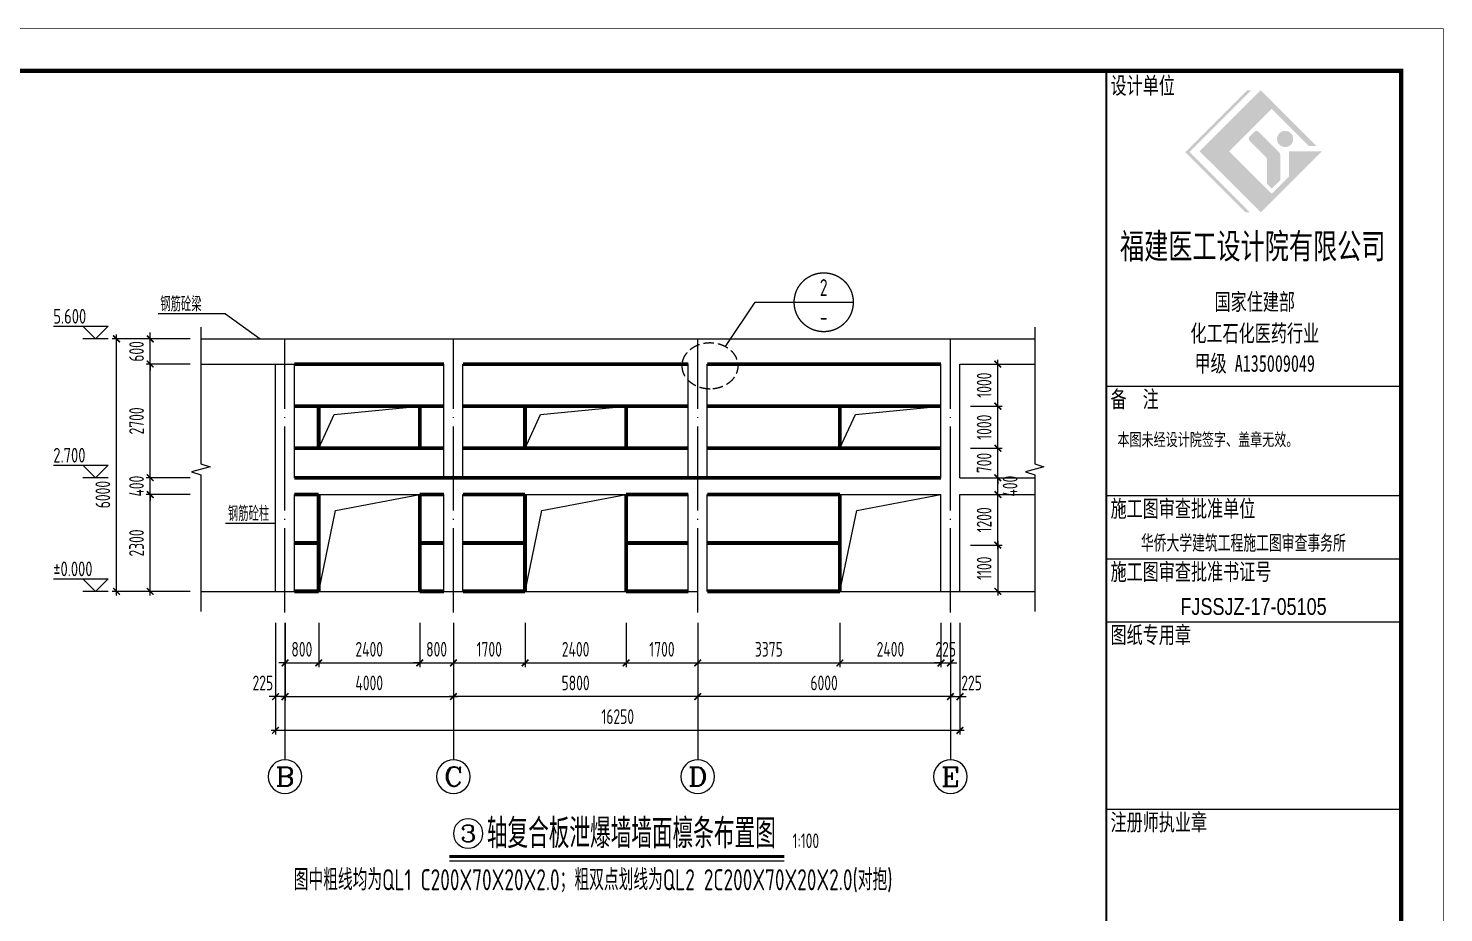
# Model space of a CAD drawing. Extents: x 297659 to 993057, y 192802 to 252212.
# Drawn here: x 959451 to 993057, y 213822 to 234832 of the extents above; entities that cross this region are included whole.
import ezdxf
from ezdxf.enums import TextEntityAlignment as Align

# ---------------------------------------------------------------- set-up
doc = ezdxf.new("R2010")
doc.units = 0
doc.header["$LTSCALE"] = 1000
for name, pattern in [('4', [5, 1.5, -1, 1.5, -1]), ('DASH', [0.35, 0.25, -0.1]), ('DOTE', [2.42, 2, -0.2, 0.02, -0.2]), ('PHANTOM', [2.5, 1.25, -0.25, 0.25, -0.25, 0.25, -0.25])]:
    doc.linetypes.add(name, pattern=pattern)
doc.layers.get('0').update_dxf_attribs({"linetype": 'CONTINUOUS'})
doc.layers.get('DEFPOINTS').update_dxf_attribs({"linetype": 'CONTINUOUS'})
for name, color, linetype in [('AXIS', 8, 'DOTE'), ('AXIS_DIM', 3, 'CONTINUOUS'), ('AXIS_TEXT', 3, 'CONTINUOUS'), ('FRAME', 3, 'CONTINUOUS'), ('S_BEAM', 4, 'CONTINUOUS'), ('SYMB', 7, 'CONTINUOUS'), ('TEXT', 7, 'CONTINUOUS'), ('THIN', 7, 'CONTINUOUS'), ('地脚线', 7, 'CONTINUOUS'), ('填充', 8, 'CONTINUOUS'), ('审图中心证书', 7, 'CONTINUOUS'), ('柱子', 3, 'CONTINUOUS'), ('檩条', 7, 'CONTINUOUS')]:
    doc.layers.add(name, color=color, linetype=linetype)
doc.layers.add('AXIS-DIM', color=3, linetype='CONTINUOUS', lineweight=15)
doc.styles.add('_HZTXT', font='tq__rshz.shx', dxfattribs={"width": 0.8, "bigfont": 'tq__hzdc.shx'})
doc.styles.add('_TCH_AXIS', font='COMPLEX', dxfattribs={"bigfont": 'GBCBIG'})
doc.styles.add('COMPLEX', font='COMPLEX')
doc.styles.add('FRAME', font='simhei.ttf', dxfattribs={"width": 0.7})
doc.styles.get("Standard").update_dxf_attribs({"font": 'tssdeng.shx', "width": 0.7, "bigfont": 'hztxt.shx'})
doc.styles.add('TSSD_Dimension', font='tssdeng.shx', dxfattribs={"width": 0.7, "bigfont": 'hztxt.shx'})
doc.styles.add('TSSD_Num', font='Tssdeng.shx', dxfattribs={"width": 0.7, "bigfont": 'hztxt.shx'})
doc.styles.add('TSSD_Rein', font='tssdeng.shx', dxfattribs={"width": 0.7, "bigfont": 'hztxt.shx'})
doc.styles.add('黑体', font='simhei.ttf', dxfattribs={"width": 0.7})
doc.dimstyles.new('TSSD_100_100', dxfattribs={"dimtxt": 350, "dimasz": 150, "dimexe": 100, "dimexo": 250, "dimgap": 150, "dimtad": 1, "dimdec": 0, "dimzin": 0, "dimdsep": 46, "dimtxsty": 'TSSD_Dimension', "dimblk": 'ARCHTICK', "dimcen": 0, "dimdle": 100, "dimclrd": 3, "dimclre": 3, "dimclrt": 7, "dimadec": 0, "dimazin": 0, "dimtfac": 1, "dimtdec": 0, "dimtix": 1, "dimtmove": 2, "dimatfit": 3, "dimfxl": 100, "dimtolj": 1, "dimtzin": 0, "dimarcsym": 0})
doc.dimstyles.new('TSSD_100_100$0', dxfattribs={"dimtxt": 350, "dimasz": 100, "dimexe": 100, "dimexo": 250, "dimgap": 100, "dimtad": 1, "dimdec": 0, "dimzin": 0, "dimdsep": 46, "dimtxsty": 'TSSD_Rein', "dimblk": 'ARCHTICK', "dimcen": 0, "dimdle": 100, "dimclrt": 7, "dimadec": 0, "dimazin": 0, "dimtfac": 1, "dimtdec": 0, "dimtix": 1, "dimtmove": 2, "dimatfit": 3, "dimfxl": 100, "dimtolj": 1, "dimtzin": 0, "dimarcsym": 0})

# ---------------------------------------------------------------- blocks, each defined once
blk = doc.blocks.new('_ARCHTICK')
at = {"color": 0}
blk.add_lwpolyline([(-0.53, -0.53, 0.25, 0.25, 0), (0.53, 0.53, 0.5, 0.5, 0)], format="xyseb", dxfattribs=at)
blk = doc.blocks.new('*D391')
at = {"layer": 'AXIS_DIM', "color": 3, "lineweight": -2}
for p, q in [((965320.689383, 220704.790716), (965320.689383, 218054.790716)), ((981570.689383, 220704.790716), (981570.689383, 218054.790716)), ((965220.689383, 218154.790716), (981670.689383, 218154.790716))]:
    blk.add_line(p, q, dxfattribs=at)
at = {"layer": 'DEFPOINTS', "color": 0}
for p in [(965320.689383, 220954.790716), (981570.689383, 220954.790716), (981570.689383, 218154.790716)]:
    blk.add_point(p, dxfattribs=at)
at = {"layer": 'AXIS_DIM', "color": 3, "lineweight": -2, "xscale": 150, "yscale": 150, "zscale": 150, "rotation": 180}
blk.add_blockref('_ARCHTICK', (965320.689383, 218154.790716), dxfattribs=at)
at = {"layer": 'AXIS_DIM', "color": 3, "lineweight": -2, "xscale": 150, "yscale": 150, "zscale": 150}
blk.add_blockref('_ARCHTICK', (981570.689383, 218154.790716), dxfattribs=at)
at = {"layer": 'AXIS_DIM', "color": 7, "insert": (973445.689383, 218479.790716), "char_height": 350, "attachment_point": 5, "style": 'TSSD_Dimension'}
blk.add_mtext('\\A1;16250', dxfattribs=at)
blk = doc.blocks.new('*D392')
at = {"layer": 'AXIS_DIM', "color": 3, "lineweight": -2}
for p, q in [((965321, 220705), (965321, 218855)), ((965546, 220705), (965546, 218855)), ((965321, 218955), (965171, 218955)), ((965546, 218955), (965321, 218955)), ((965546, 218955), (965696, 218955))]:
    blk.add_line(p, q, dxfattribs=at)
at = {"layer": 'DEFPOINTS', "color": 0}
for p in [(965321, 220955), (965546, 220955), (965321, 218955)]:
    blk.add_point(p, dxfattribs=at)
at = {"layer": 'AXIS_DIM', "color": 3, "lineweight": -2, "xscale": 150, "yscale": 150, "zscale": 150}
blk.add_blockref('_ARCHTICK', (965321, 218955), dxfattribs=at)
at = {"layer": 'AXIS_DIM', "color": 3, "lineweight": -2, "xscale": 150, "yscale": 150, "zscale": 150, "rotation": 180}
blk.add_blockref('_ARCHTICK', (965546, 218955), dxfattribs=at)
at = {"layer": 'AXIS_DIM', "color": 7, "insert": (965020, 219280), "char_height": 350, "attachment_point": 5, "style": 'TSSD_Dimension'}
blk.add_mtext('\\A1;225', dxfattribs=at)
blk = doc.blocks.new('*D393')
at = {"layer": 'AXIS_DIM', "color": 3, "lineweight": -2}
for p, q in [((969545.689383, 220704.790716), (969545.689383, 218854.790716)), ((975345.689383, 220704.790716), (975345.689383, 218854.790716)), ((975445.689383, 218954.790716), (969445.689383, 218954.790716))]:
    blk.add_line(p, q, dxfattribs=at)
at = {"layer": 'DEFPOINTS', "color": 0}
for p in [(969545.689383, 220954.790716), (975345.689383, 220954.790716), (969545.689383, 218954.790716)]:
    blk.add_point(p, dxfattribs=at)
at = {"layer": 'AXIS_DIM', "color": 3, "lineweight": -2, "xscale": 150, "yscale": 150, "zscale": 150, "rotation": 180}
blk.add_blockref('_ARCHTICK', (969545.689383, 218954.790716), dxfattribs=at)
at = {"layer": 'AXIS_DIM', "color": 3, "lineweight": -2, "xscale": 150, "yscale": 150, "zscale": 150}
blk.add_blockref('_ARCHTICK', (975345.689383, 218954.790716), dxfattribs=at)
at = {"layer": 'AXIS_DIM', "color": 7, "insert": (972445.689383, 219279.790716), "char_height": 350, "attachment_point": 5, "style": 'TSSD_Dimension'}
blk.add_mtext('\\A1;5800', dxfattribs=at)
blk = doc.blocks.new('*D394')
at = {"layer": 'AXIS_DIM', "color": 3, "lineweight": -2}
for p, q in [((981346, 220705), (981346, 218855)), ((981571, 220705), (981571, 218855)), ((981346, 218955), (981196, 218955)), ((981346, 218955), (981571, 218955)), ((981571, 218955), (981721, 218955))]:
    blk.add_line(p, q, dxfattribs=at)
at = {"layer": 'DEFPOINTS', "color": 0}
for p in [(981346, 220955), (981571, 220955), (981571, 218955)]:
    blk.add_point(p, dxfattribs=at)
at = {"layer": 'AXIS_DIM', "color": 3, "lineweight": -2, "xscale": 150, "yscale": 150, "zscale": 150}
blk.add_blockref('_ARCHTICK', (981346, 218955), dxfattribs=at)
at = {"layer": 'AXIS_DIM', "color": 3, "lineweight": -2, "xscale": 150, "yscale": 150, "zscale": 150, "rotation": 180}
blk.add_blockref('_ARCHTICK', (981571, 218955), dxfattribs=at)
at = {"layer": 'AXIS_DIM', "color": 7, "insert": (981847, 219280), "char_height": 350, "attachment_point": 5, "style": 'TSSD_Dimension'}
blk.add_mtext('\\A1;225', dxfattribs=at)
blk = doc.blocks.new('_AXISO')
blk.add_circle((0, 0), 0.5)
at = {"layer": 'AXIS_TEXT', "style": 'COMPLEX', "width": 1.041667}
blk.add_attdef('A', text='', height=0.56, dxfattribs=at).set_placement((-0.25, -0.28), (0.25, -0.28), align=Align.FIT)
blk = doc.blocks.new('*D395')
at = {"layer": 'AXIS-DIM', "color": 3, "lineweight": -2}
for p, q in [((962346, 221355), (962346, 223855)), ((963296, 223755), (962246, 223755)), ((963296, 221455), (962246, 221455))]:
    blk.add_line(p, q, dxfattribs=at)
at = {"layer": 'DEFPOINTS', "color": 0}
for p in [(962346, 223755), (963546, 223755, -100), (963546, 221455, -100)]:
    blk.add_point(p, dxfattribs=at)
at = {"layer": 'AXIS-DIM', "color": 3, "lineweight": -2, "xscale": 150, "yscale": 150, "zscale": 150}
for p, rotation in [((962346, 223755), 90), ((962346, 221455), 270)]:
    blk.add_blockref('_ARCHTICK', p, dxfattribs=dict(at, rotation=rotation))
at = {"layer": 'AXIS-DIM', "color": 7, "insert": (962021, 222605), "char_height": 350, "attachment_point": 5, "rotation": 90, "style": 'TSSD_Dimension'}
blk.add_mtext('\\A1;2300', dxfattribs=at)
blk = doc.blocks.new('*D396')
at = {"layer": 'AXIS-DIM', "color": 3, "lineweight": -2}
for p, q in [((961546, 221355), (961546, 227555)), ((963296, 227455), (961446, 227455)), ((963296, 221455), (961446, 221455))]:
    blk.add_line(p, q, dxfattribs=at)
at = {"layer": 'DEFPOINTS', "color": 0}
for p in [(961546, 227455), (963546, 227455, -100), (963546, 221455, -100)]:
    blk.add_point(p, dxfattribs=at)
at = {"layer": 'AXIS-DIM', "color": 3, "lineweight": -2, "xscale": 150, "yscale": 150, "zscale": 150}
for p, rotation in [((961546, 227455), 90), ((961546, 221455), 270)]:
    blk.add_blockref('_ARCHTICK', p, dxfattribs=dict(at, rotation=rotation))
at = {"layer": 'AXIS-DIM', "color": 7, "insert": (961221, 223755), "char_height": 350, "attachment_point": 5, "rotation": 90, "style": 'TSSD_Dimension'}
blk.add_mtext('\\A1;6000', dxfattribs=at)
blk = doc.blocks.new('*D397')
at = {"layer": 'AXIS-DIM', "color": 3, "lineweight": -2}
for p, q in [((963296, 224155), (962246, 224155)), ((962346, 224155), (962346, 224305)), ((962346, 223755), (962346, 224155)), ((963296, 223755), (962246, 223755)), ((962346, 223755), (962346, 223605))]:
    blk.add_line(p, q, dxfattribs=at)
at = {"layer": 'DEFPOINTS', "color": 0}
for p in [(962346, 224155), (963546, 224155), (963546, 223755)]:
    blk.add_point(p, dxfattribs=at)
at = {"layer": 'AXIS-DIM', "color": 3, "lineweight": -2, "xscale": 150, "yscale": 150, "zscale": 150}
for p, rotation in [((962346, 224155), 270), ((962346, 223755), 90)]:
    blk.add_blockref('_ARCHTICK', p, dxfattribs=dict(at, rotation=rotation))
at = {"layer": 'AXIS-DIM', "color": 7, "insert": (962021, 223955), "char_height": 350, "attachment_point": 5, "rotation": 90, "style": 'TSSD_Dimension'}
blk.add_mtext('\\A1;400', dxfattribs=at)
blk = doc.blocks.new('*D398')
at = {"layer": 'AXIS-DIM', "color": 3, "lineweight": -2}
for p, q in [((963296, 226855), (962246, 226855)), ((962346, 224055), (962346, 226955)), ((963296, 224155), (962246, 224155))]:
    blk.add_line(p, q, dxfattribs=at)
at = {"layer": 'DEFPOINTS', "color": 0}
for p in [(962346, 226855), (963546, 226855), (963546, 224155)]:
    blk.add_point(p, dxfattribs=at)
at = {"layer": 'AXIS-DIM', "color": 3, "lineweight": -2, "xscale": 150, "yscale": 150, "zscale": 150}
for p, rotation in [((962346, 226855), 90), ((962346, 224155), 270)]:
    blk.add_blockref('_ARCHTICK', p, dxfattribs=dict(at, rotation=rotation))
at = {"layer": 'AXIS-DIM', "color": 7, "insert": (962021, 225505), "char_height": 350, "attachment_point": 5, "rotation": 90, "style": 'TSSD_Dimension'}
blk.add_mtext('\\A1;2700', dxfattribs=at)
blk = doc.blocks.new('*D399')
at = {"layer": 'AXIS-DIM', "color": 3, "lineweight": -2}
for p, q in [((962346, 227455), (962346, 227605)), ((963296, 227455), (962246, 227455)), ((962346, 226855), (962346, 227455)), ((963296, 226855), (962246, 226855)), ((962346, 226855), (962346, 226705))]:
    blk.add_line(p, q, dxfattribs=at)
at = {"layer": 'DEFPOINTS', "color": 0}
for p in [(962346, 227455), (963546, 227455), (963546, 226855)]:
    blk.add_point(p, dxfattribs=at)
at = {"layer": 'AXIS-DIM', "color": 3, "lineweight": -2, "xscale": 150, "yscale": 150, "zscale": 150}
for p, rotation in [((962346, 227455), 270), ((962346, 226855), 90)]:
    blk.add_blockref('_ARCHTICK', p, dxfattribs=dict(at, rotation=rotation))
at = {"layer": 'AXIS-DIM', "color": 7, "insert": (962021, 227155), "char_height": 350, "attachment_point": 5, "rotation": 90, "style": 'TSSD_Dimension'}
blk.add_mtext('\\A1;600', dxfattribs=at)
blk = doc.blocks.new('*D400')
at = {"layer": 'AXIS_DIM', "color": 3, "lineweight": -2}
for p, q in [((975345.689383, 220704.790716), (975345.689383, 218854.790716)), ((981345.689383, 220704.790716), (981345.689383, 218854.790716)), ((981445.689383, 218954.790716), (975245.689383, 218954.790716))]:
    blk.add_line(p, q, dxfattribs=at)
at = {"layer": 'DEFPOINTS', "color": 0}
for p in [(975345.689383, 220954.790716), (981345.689383, 220954.790716), (975345.689383, 218954.790716)]:
    blk.add_point(p, dxfattribs=at)
at = {"layer": 'AXIS_DIM', "color": 3, "lineweight": -2, "xscale": 150, "yscale": 150, "zscale": 150, "rotation": 180.0000000000003}
blk.add_blockref('_ARCHTICK', (975345.689383, 218954.790716), dxfattribs=at)
at = {"layer": 'AXIS_DIM', "color": 3, "lineweight": -2, "xscale": 150, "yscale": 150, "zscale": 150}
blk.add_blockref('_ARCHTICK', (981345.689383, 218954.790716), dxfattribs=at)
at = {"layer": 'AXIS_DIM', "color": 7, "insert": (978345.689383, 219279.790716), "char_height": 350, "attachment_point": 5, "style": 'TSSD_Dimension'}
blk.add_mtext('\\A1;6000', dxfattribs=at)
blk = doc.blocks.new('*D401')
at = {"layer": 'AXIS_DIM', "color": 3, "lineweight": -2}
for p, q in [((965545.689383, 220704.790716), (965545.689383, 218854.790716)), ((969545.689383, 220704.790716), (969545.689383, 218854.790716)), ((965445.689383, 218954.790716), (969645.689383, 218954.790716))]:
    blk.add_line(p, q, dxfattribs=at)
at = {"layer": 'DEFPOINTS', "color": 0}
for p in [(965545.689383, 220954.790716), (969545.689383, 220954.790716), (969545.689383, 218954.790716)]:
    blk.add_point(p, dxfattribs=at)
at = {"layer": 'AXIS_DIM', "color": 3, "lineweight": -2, "xscale": 150, "yscale": 150, "zscale": 150, "rotation": 180}
blk.add_blockref('_ARCHTICK', (965545.689383, 218954.790716), dxfattribs=at)
at = {"layer": 'AXIS_DIM', "color": 3, "lineweight": -2, "xscale": 150, "yscale": 150, "zscale": 150}
blk.add_blockref('_ARCHTICK', (969545.689383, 218954.790716), dxfattribs=at)
at = {"layer": 'AXIS_DIM', "color": 7, "insert": (967545.689383, 219279.790716), "char_height": 350, "attachment_point": 5, "style": 'TSSD_Dimension'}
blk.add_mtext('\\A1;4000', dxfattribs=at)
blk = doc.blocks.new('*D402')
at = {"layer": 'AXIS_DIM', "color": 3, "lineweight": -2}
for p, q in [((981120.689383, 220704.790716), (981120.689383, 219654.790716)), ((981345.689383, 220704.790716), (981345.689383, 219654.790716)), ((981120.689383, 219754.790716), (980970.689383, 219754.790716)), ((981120.689383, 219754.790716), (981345.689383, 219754.790716)), ((981345.689383, 219754.790716), (981495.689383, 219754.790716))]:
    blk.add_line(p, q, dxfattribs=at)
at = {"layer": 'DEFPOINTS', "color": 0}
for p in [(981120.689383, 220954.790716), (981345.689383, 220954.790716), (981345.689383, 219754.790716)]:
    blk.add_point(p, dxfattribs=at)
at = {"layer": 'AXIS_DIM', "color": 3, "lineweight": -2, "xscale": 150, "yscale": 150, "zscale": 150}
blk.add_blockref('_ARCHTICK', (981120.689383, 219754.790716), dxfattribs=at)
at = {"layer": 'AXIS_DIM', "color": 3, "lineweight": -2, "xscale": 150, "yscale": 150, "zscale": 150, "rotation": 180}
blk.add_blockref('_ARCHTICK', (981345.689383, 219754.790716), dxfattribs=at)
at = {"layer": 'AXIS_DIM', "color": 7, "insert": (981233.189383, 220079.790716), "char_height": 350, "attachment_point": 5, "style": 'TSSD_Dimension'}
blk.add_mtext('\\A1;225', dxfattribs=at)
blk = doc.blocks.new('*D403')
at = {"layer": 'AXIS_DIM', "color": 3, "lineweight": -2}
for p, q in [((978720.689383, 220704.790716), (978720.689383, 219654.790716)), ((981120.689383, 220704.790716), (981120.689383, 219654.790716)), ((978620.689383, 219754.790716), (981220.689383, 219754.790716))]:
    blk.add_line(p, q, dxfattribs=at)
at = {"layer": 'DEFPOINTS', "color": 0}
for p in [(978720.689383, 220954.790716), (981120.689383, 220954.790716), (981120.689383, 219754.790716)]:
    blk.add_point(p, dxfattribs=at)
at = {"layer": 'AXIS_DIM', "color": 3, "lineweight": -2, "xscale": 150, "yscale": 150, "zscale": 150, "rotation": 180}
blk.add_blockref('_ARCHTICK', (978720.689383, 219754.790716), dxfattribs=at)
at = {"layer": 'AXIS_DIM', "color": 3, "lineweight": -2, "xscale": 150, "yscale": 150, "zscale": 150}
blk.add_blockref('_ARCHTICK', (981120.689383, 219754.790716), dxfattribs=at)
at = {"layer": 'AXIS_DIM', "color": 7, "insert": (979920.689383, 220079.790716), "char_height": 350, "attachment_point": 5, "style": 'TSSD_Dimension'}
blk.add_mtext('\\A1;2400', dxfattribs=at)
blk = doc.blocks.new('*D404')
at = {"layer": 'AXIS_DIM', "color": 3, "lineweight": -2}
for p, q in [((975345.689383, 220704.790716), (975345.689383, 219654.790716)), ((978720.689383, 220704.790716), (978720.689383, 219654.790716)), ((975245.689383, 219754.790716), (978820.689383, 219754.790716))]:
    blk.add_line(p, q, dxfattribs=at)
at = {"layer": 'DEFPOINTS', "color": 0}
for p in [(975345.689383, 220954.790716), (978720.689383, 220954.790716), (978720.689383, 219754.790716)]:
    blk.add_point(p, dxfattribs=at)
at = {"layer": 'AXIS_DIM', "color": 3, "lineweight": -2, "xscale": 150, "yscale": 150, "zscale": 150, "rotation": 180}
blk.add_blockref('_ARCHTICK', (975345.689383, 219754.790716), dxfattribs=at)
at = {"layer": 'AXIS_DIM', "color": 3, "lineweight": -2, "xscale": 150, "yscale": 150, "zscale": 150}
blk.add_blockref('_ARCHTICK', (978720.689383, 219754.790716), dxfattribs=at)
at = {"layer": 'AXIS_DIM', "color": 7, "insert": (977033.189383, 220079.790716), "char_height": 350, "attachment_point": 5, "style": 'TSSD_Dimension'}
blk.add_mtext('\\A1;3375', dxfattribs=at)
blk = doc.blocks.new('*D405')
at = {"layer": 'AXIS_DIM', "color": 3, "lineweight": -2}
for p, q in [((973645.689383, 220704.790716), (973645.689383, 219654.790716)), ((975345.689383, 220704.790716), (975345.689383, 219654.790716)), ((973545.689383, 219754.790716), (975445.689383, 219754.790716))]:
    blk.add_line(p, q, dxfattribs=at)
at = {"layer": 'DEFPOINTS', "color": 0}
for p in [(973645.689383, 220954.790716), (975345.689383, 220954.790716), (975345.689383, 219754.790716)]:
    blk.add_point(p, dxfattribs=at)
at = {"layer": 'AXIS_DIM', "color": 3, "lineweight": -2, "xscale": 150, "yscale": 150, "zscale": 150, "rotation": 180}
blk.add_blockref('_ARCHTICK', (973645.689383, 219754.790716), dxfattribs=at)
at = {"layer": 'AXIS_DIM', "color": 3, "lineweight": -2, "xscale": 150, "yscale": 150, "zscale": 150}
blk.add_blockref('_ARCHTICK', (975345.689383, 219754.790716), dxfattribs=at)
at = {"layer": 'AXIS_DIM', "color": 7, "insert": (974495.689383, 220079.790716), "char_height": 350, "attachment_point": 5, "style": 'TSSD_Dimension'}
blk.add_mtext('\\A1;1700', dxfattribs=at)
blk = doc.blocks.new('*D406')
at = {"layer": 'AXIS_DIM', "color": 3, "lineweight": -2}
for p, q in [((971245.689383, 220704.790716), (971245.689383, 219654.790716)), ((973645.689383, 220704.790716), (973645.689383, 219654.790716)), ((971145.689383, 219754.790716), (973745.689383, 219754.790716))]:
    blk.add_line(p, q, dxfattribs=at)
at = {"layer": 'DEFPOINTS', "color": 0}
for p in [(971245.689383, 220954.790716), (973645.689383, 220954.790716), (973645.689383, 219754.790716)]:
    blk.add_point(p, dxfattribs=at)
at = {"layer": 'AXIS_DIM', "color": 3, "lineweight": -2, "xscale": 150, "yscale": 150, "zscale": 150, "rotation": 180}
blk.add_blockref('_ARCHTICK', (971245.689383, 219754.790716), dxfattribs=at)
at = {"layer": 'AXIS_DIM', "color": 3, "lineweight": -2, "xscale": 150, "yscale": 150, "zscale": 150}
blk.add_blockref('_ARCHTICK', (973645.689383, 219754.790716), dxfattribs=at)
at = {"layer": 'AXIS_DIM', "color": 7, "insert": (972445.689383, 220079.790716), "char_height": 350, "attachment_point": 5, "style": 'TSSD_Dimension'}
blk.add_mtext('\\A1;2400', dxfattribs=at)
blk = doc.blocks.new('*D407')
at = {"layer": 'AXIS_DIM', "color": 3, "lineweight": -2}
for p, q in [((969545.689383, 220704.790716), (969545.689383, 219654.790716)), ((971245.689383, 220704.790716), (971245.689383, 219654.790716)), ((969445.689383, 219754.790716), (971345.689383, 219754.790716))]:
    blk.add_line(p, q, dxfattribs=at)
at = {"layer": 'DEFPOINTS', "color": 0}
for p in [(969545.689383, 220954.790716), (971245.689383, 220954.790716), (971245.689383, 219754.790716)]:
    blk.add_point(p, dxfattribs=at)
at = {"layer": 'AXIS_DIM', "color": 3, "lineweight": -2, "xscale": 150, "yscale": 150, "zscale": 150, "rotation": 180}
blk.add_blockref('_ARCHTICK', (969545.689383, 219754.790716), dxfattribs=at)
at = {"layer": 'AXIS_DIM', "color": 3, "lineweight": -2, "xscale": 150, "yscale": 150, "zscale": 150}
blk.add_blockref('_ARCHTICK', (971245.689383, 219754.790716), dxfattribs=at)
at = {"layer": 'AXIS_DIM', "color": 7, "insert": (970395.689383, 220079.790716), "char_height": 350, "attachment_point": 5, "style": 'TSSD_Dimension'}
blk.add_mtext('\\A1;1700', dxfattribs=at)
blk = doc.blocks.new('*D408')
at = {"layer": 'AXIS_DIM', "color": 3, "lineweight": -2}
for p, q in [((968745.689383, 220704.790716), (968745.689383, 219654.790716)), ((969545.689383, 220704.790716), (969545.689383, 219654.790716)), ((968745.689383, 219754.790716), (968595.689383, 219754.790716)), ((968745.689383, 219754.790716), (969545.689383, 219754.790716)), ((969545.689383, 219754.790716), (969695.689383, 219754.790716))]:
    blk.add_line(p, q, dxfattribs=at)
at = {"layer": 'DEFPOINTS', "color": 0}
for p in [(968745.689383, 220954.790716), (969545.689383, 220954.790716), (969545.689383, 219754.790716)]:
    blk.add_point(p, dxfattribs=at)
at = {"layer": 'AXIS_DIM', "color": 3, "lineweight": -2, "xscale": 150, "yscale": 150, "zscale": 150}
blk.add_blockref('_ARCHTICK', (968745.689383, 219754.790716), dxfattribs=at)
at = {"layer": 'AXIS_DIM', "color": 3, "lineweight": -2, "xscale": 150, "yscale": 150, "zscale": 150, "rotation": 180}
blk.add_blockref('_ARCHTICK', (969545.689383, 219754.790716), dxfattribs=at)
at = {"layer": 'AXIS_DIM', "color": 7, "insert": (969145.689383, 220079.790716), "char_height": 350, "attachment_point": 5, "style": 'TSSD_Dimension'}
blk.add_mtext('\\A1;800', dxfattribs=at)
blk = doc.blocks.new('*D409')
at = {"layer": 'AXIS_DIM', "color": 3, "lineweight": -2}
for p, q in [((966345.689383, 220704.790716), (966345.689383, 219654.790716)), ((968745.689383, 220704.790716), (968745.689383, 219654.790716)), ((966245.689383, 219754.790716), (968845.689383, 219754.790716))]:
    blk.add_line(p, q, dxfattribs=at)
at = {"layer": 'DEFPOINTS', "color": 0}
for p in [(966345.689383, 220954.790716), (968745.689383, 220954.790716), (968745.689383, 219754.790716)]:
    blk.add_point(p, dxfattribs=at)
at = {"layer": 'AXIS_DIM', "color": 3, "lineweight": -2, "xscale": 150, "yscale": 150, "zscale": 150, "rotation": 180}
blk.add_blockref('_ARCHTICK', (966345.689383, 219754.790716), dxfattribs=at)
at = {"layer": 'AXIS_DIM', "color": 3, "lineweight": -2, "xscale": 150, "yscale": 150, "zscale": 150}
blk.add_blockref('_ARCHTICK', (968745.689383, 219754.790716), dxfattribs=at)
at = {"layer": 'AXIS_DIM', "color": 7, "insert": (967545.689383, 220079.790716), "char_height": 350, "attachment_point": 5, "style": 'TSSD_Dimension'}
blk.add_mtext('\\A1;2400', dxfattribs=at)
blk = doc.blocks.new('*D410')
at = {"layer": 'AXIS_DIM', "color": 3, "lineweight": -2}
for p, q in [((965545.689383, 220704.790716), (965545.689383, 219654.790716)), ((966345.689383, 220704.790716), (966345.689383, 219654.790716)), ((965545.689383, 219754.790716), (965395.689383, 219754.790716)), ((965545.689383, 219754.790716), (966345.689383, 219754.790716)), ((966345.689383, 219754.790716), (966495.689383, 219754.790716))]:
    blk.add_line(p, q, dxfattribs=at)
at = {"layer": 'DEFPOINTS', "color": 0}
for p in [(965545.689383, 220954.790716), (966345.689383, 220954.790716), (966345.689383, 219754.790716)]:
    blk.add_point(p, dxfattribs=at)
at = {"layer": 'AXIS_DIM', "color": 3, "lineweight": -2, "xscale": 150, "yscale": 150, "zscale": 150}
blk.add_blockref('_ARCHTICK', (965545.689383, 219754.790716), dxfattribs=at)
at = {"layer": 'AXIS_DIM', "color": 3, "lineweight": -2, "xscale": 150, "yscale": 150, "zscale": 150, "rotation": 180}
blk.add_blockref('_ARCHTICK', (966345.689383, 219754.790716), dxfattribs=at)
at = {"layer": 'AXIS_DIM', "color": 7, "insert": (965945.689383, 220079.790716), "char_height": 350, "attachment_point": 5, "style": 'TSSD_Dimension'}
blk.add_mtext('\\A1;800', dxfattribs=at)
blk = doc.blocks.new('A$C2F0C53E4')
at = {"layer": 'FRAME'}
h = blk.add_hatch(color=256, dxfattribs=at)
h.paths.add_polyline_path([(54328, 39098), (55337, 40107), (56218, 39226), (56398, 39226), (55075, 40549), (53625, 39098), (55075, 37648), (56525, 39098), (55749, 39098), (55749, 38502), (55337, 38090)], flags=0)
edge = h.paths.add_edge_path(flags=0)
edge.add_arc((55154, 38910), 69.1, 0, 45, ccw=False)
edge.add_line((55223, 38910), (55223, 38327))
edge.add_line((55223, 38327), (55340, 38210))
edge.add_line((55340, 38210), (55538, 38409))
edge.add_line((55538, 38409), (55538, 39020))
edge.add_arc((55469, 39020), 69.1, 360, 405)
edge.add_line((55518, 39069), (55024, 39562))
edge.add_arc((54976, 39513), 69.1, 45, 135)
edge.add_line((54927, 39562), (54812, 39447))
edge.add_arc((54861, 39399), 69.1, 135, 225)
edge.add_line((54812, 39350), (55203, 38959))
edge = h.paths.add_edge_path(flags=0)
edge.add_arc((55655, 39391), 192, 0, 180)
edge.add_arc((55655, 39391), 192, 180, 360)
h.paths.add_polyline_path([(54716, 37648), (54814, 37648), (53382, 39080), (54851, 40549), (54754, 40549), (53285, 39080)], flags=0)
for p, q in [((58410, 33510), (51410, 33510)), ((58410, 30910), (51410, 30910)), ((58410, 29410), (51410, 29410)), ((58410, 27910), (51410, 27910)), ((58410, 23460), (51410, 23460))]:
    blk.add_line(p, q, dxfattribs=at)
for points in [[(10, 42010, 20, 20, 0), (10, 10, 20, 20, 0), (59410, 10, 20, 20, 0), (59410, 42010, 20, 20, 0)], [(2510, 41010, 100, 100, 0), (2510, 1010, 100, 100, 0), (58410, 1010, 100, 100, 0), (58410, 41010, 100, 100, 0)]]:
    blk.add_lwpolyline(points, format="xyseb", close=True, dxfattribs=at)
blk.add_lwpolyline([(51410, 41010, 50, 50, 0), (51410, 1010, 50, 50, 0)], format="xyseb", dxfattribs=at)
for s, insert, char_height, width, attachment_point, style in [('设计单位', (51510, 40860), 400, 2368.14, 1, 'FRAME'), ('福建医工设计院有限公司', (54885, 36811), 600, 9859.32, 5, 'FRAME'), ('国家住建部', (54934, 35501), 400, 2944.75, 5, 'FRAME'), ('化工石化医药行业', (54934, 34752), 400, 4781.36, 5, 'FRAME'), ('甲级 A135009049', (54934, 34038), 400, 4439.66, 5, 'FRAME'), ('备  注', (51510, 33410), 400, 1758.31, 1, 'FRAME'), ('本图未经设计院签字、盖章无效。', (51673, 32067), 300, 6524.24, 7, '黑体'), ('施工图审查批准单位', (51510, 30810), 400, 5412.54, 1, 'FRAME'), ('施工图审查批准书证号', (51510, 29310), 400, 6008.14, 1, 'FRAME'), ('图纸专用章', (51510, 27810), 400, 2928.14, 1, 'FRAME'), ('注册师执业章', (51510, 23360), 400, 3554.58, 1, 'FRAME')]:
    blk.add_mtext(s, dxfattribs=dict(at, insert=insert, char_height=char_height, width=width, attachment_point=attachment_point, style=style))
at = {"layer": '审图中心证书', "style": '_HZTXT', "width": 0.8}
for s, p in [('华侨大学建筑工程施工图审查事务所', (52231, 29584)), ('FJSSJZ-17-05105', (53169, 28084))]:
    blk.add_text(s, height=400, dxfattribs=at).set_placement(p)
blk = doc.blocks.new('*D417')
at = {"layer": 'AXIS_DIM', "color": 3, "lineweight": -2}
for p, q in [((981821, 222555), (982571, 222555)), ((982471, 222655), (982471, 221355)), ((981821, 221455), (982571, 221455))]:
    blk.add_line(p, q, dxfattribs=at)
at = {"layer": 'DEFPOINTS', "color": 0}
for p in [(981571, 222555), (981571, 221455), (982471, 221455)]:
    blk.add_point(p, dxfattribs=at)
at = {"layer": 'AXIS_DIM', "color": 3, "lineweight": -2, "xscale": 150, "yscale": 150, "zscale": 150}
for p, rotation in [((982471, 222555), 90), ((982471, 221455), 270)]:
    blk.add_blockref('_ARCHTICK', p, dxfattribs=dict(at, rotation=rotation))
at = {"layer": 'AXIS_DIM', "color": 7, "insert": (982146, 222005), "char_height": 350, "attachment_point": 5, "rotation": 90, "style": 'TSSD_Dimension'}
blk.add_mtext('\\A1;1100', dxfattribs=at)
blk = doc.blocks.new('*D418')
at = {"layer": 'AXIS_DIM', "color": 3, "lineweight": -2}
for p, q in [((982471, 222455), (982471, 223855)), ((981821, 223755), (982571, 223755)), ((981821, 222555), (982571, 222555))]:
    blk.add_line(p, q, dxfattribs=at)
at = {"layer": 'DEFPOINTS', "color": 0}
for p in [(981571, 223755), (982471, 223755), (981571, 222555)]:
    blk.add_point(p, dxfattribs=at)
at = {"layer": 'AXIS_DIM', "color": 3, "lineweight": -2, "xscale": 150, "yscale": 150, "zscale": 150}
for p, rotation in [((982471, 223755), 90), ((982471, 222555), 270)]:
    blk.add_blockref('_ARCHTICK', p, dxfattribs=dict(at, rotation=rotation))
at = {"layer": 'AXIS_DIM', "color": 7, "insert": (982146, 223155), "char_height": 350, "attachment_point": 5, "rotation": 90, "style": 'TSSD_Dimension'}
blk.add_mtext('\\A1;1200', dxfattribs=at)
blk = doc.blocks.new('*D419')
at = {"layer": 'AXIS_DIM', "color": 3, "lineweight": -2}
for p, q in [((981821, 224155), (982571, 224155)), ((982471, 223655), (982471, 224255)), ((981821, 223755), (982571, 223755))]:
    blk.add_line(p, q, dxfattribs=at)
at = {"layer": 'DEFPOINTS', "color": 0}
for p in [(981571, 224155), (982471, 224155), (981571, 223755)]:
    blk.add_point(p, dxfattribs=at)
at = {"layer": 'AXIS_DIM', "color": 3, "lineweight": -2, "xscale": 150, "yscale": 150, "zscale": 150}
for p, rotation in [((982471, 224155), 90), ((982471, 223755), 270)]:
    blk.add_blockref('_ARCHTICK', p, dxfattribs=dict(at, rotation=rotation))
at = {"layer": 'AXIS_DIM', "color": 7, "insert": (982762, 223955), "char_height": 350, "attachment_point": 5, "rotation": 90, "style": 'TSSD_Dimension'}
blk.add_mtext('\\A1;400', dxfattribs=at)
blk = doc.blocks.new('*D420')
at = {"layer": 'AXIS_DIM', "color": 3, "lineweight": -2}
for p, q in [((981821, 224855), (982571, 224855)), ((982471, 224855), (982471, 225005)), ((982471, 224155), (982471, 224855)), ((981821, 224155), (982571, 224155)), ((982471, 224155), (982471, 224005))]:
    blk.add_line(p, q, dxfattribs=at)
at = {"layer": 'DEFPOINTS', "color": 0}
for p in [(981571, 224855), (982471, 224855), (981571, 224155)]:
    blk.add_point(p, dxfattribs=at)
at = {"layer": 'AXIS_DIM', "color": 3, "lineweight": -2, "xscale": 150, "yscale": 150, "zscale": 150}
for p, rotation in [((982471, 224855), 270), ((982471, 224155), 90)]:
    blk.add_blockref('_ARCHTICK', p, dxfattribs=dict(at, rotation=rotation))
at = {"layer": 'AXIS_DIM', "color": 7, "insert": (982146, 224505), "char_height": 350, "attachment_point": 5, "rotation": 90, "style": 'TSSD_Dimension'}
blk.add_mtext('\\A1;700', dxfattribs=at)
blk = doc.blocks.new('*D421')
at = {"layer": 'AXIS_DIM', "color": 3, "lineweight": -2}
for p, q in [((981821, 225855), (982571, 225855)), ((982471, 224755), (982471, 225955)), ((981821, 224855), (982571, 224855))]:
    blk.add_line(p, q, dxfattribs=at)
at = {"layer": 'DEFPOINTS', "color": 0}
for p in [(981571, 225855), (982471, 225855), (981571, 224855)]:
    blk.add_point(p, dxfattribs=at)
at = {"layer": 'AXIS_DIM', "color": 3, "lineweight": -2, "xscale": 150, "yscale": 150, "zscale": 150}
for p, rotation in [((982471, 225855), 90), ((982471, 224855), 270)]:
    blk.add_blockref('_ARCHTICK', p, dxfattribs=dict(at, rotation=rotation))
at = {"layer": 'AXIS_DIM', "color": 7, "insert": (982146, 225355), "char_height": 350, "attachment_point": 5, "rotation": 90, "style": 'TSSD_Dimension'}
blk.add_mtext('\\A1;1000', dxfattribs=at)
blk = doc.blocks.new('*D422')
at = {"layer": 'AXIS_DIM', "color": 3, "lineweight": -2}
for p, q in [((981821, 226855), (982571, 226855)), ((982471, 225755), (982471, 226955)), ((981821, 225855), (982571, 225855))]:
    blk.add_line(p, q, dxfattribs=at)
at = {"layer": 'DEFPOINTS', "color": 0}
for p in [(981571, 226855), (982471, 226855), (981571, 225855)]:
    blk.add_point(p, dxfattribs=at)
at = {"layer": 'AXIS_DIM', "color": 3, "lineweight": -2, "xscale": 150, "yscale": 150, "zscale": 150}
for p, rotation in [((982471, 226855), 90), ((982471, 225855), 270)]:
    blk.add_blockref('_ARCHTICK', p, dxfattribs=dict(at, rotation=rotation))
at = {"layer": 'AXIS_DIM', "color": 7, "insert": (982146, 226355), "char_height": 350, "attachment_point": 5, "rotation": 90, "style": 'TSSD_Dimension'}
blk.add_mtext('\\A1;1000', dxfattribs=at)
blk = doc.blocks.new('ts_idx')
at = {"color": 0, "linetype": 'ByBlock', "lineweight": -2}
blk.add_line((-0.5, 0), (0.5, 0), dxfattribs=at)
blk.add_circle((0, 0), 0.5, dxfattribs=at)
at = {"color": 0, "linetype": 'ByBlock', "lineweight": -2, "style": 'TSSD_Num', "width": 0.7}
for tag, p in [('1', (0, 0.25)), ('A', (0, -0.25))]:
    blk.add_attdef(tag, text='', height=0.286, dxfattribs=at).set_placement(p, align=Align.MIDDLE_CENTER)

msp = doc.modelspace()

# ---------------------------------------------------------------- linework, layer by layer
for p, q in [((976006.85, 227269.437), (976709.974, 228323.242)), ((976709.974, 228323.242), (979037.023, 228323.242)), ((976008.741, 224149.62), (978335.79, 224149.62))]:
    msp.add_line(p, q)
at = {"linetype": 'DASH'}
msp.add_ellipse((975637.078, 226812.958), major_axis=(660.903, 0), ratio=0.833326739, start_param=-1.570796327, end_param=4.71238898, dxfattribs=at)
at = {"layer": 'AXIS'}
for p, q in [((965545.689, 220954.791), (965545.689, 227455.121)), ((969545.689, 220954.791), (969545.689, 227455.121)), ((975345.689, 220954.791), (975345.689, 227455.121)), ((981345.689, 220954.791), (981345.689, 227455.121))]:
    msp.add_line(p, q, dxfattribs=at)
at = {"layer": 'AXIS_TEXT'}
for p, q in [((965545.689, 220704.791), (965545.689, 217454.791)), ((969545.689, 220704.791), (969545.689, 217454.791)), ((975345.689, 220704.791), (975345.689, 217454.791)), ((981345.689, 220704.791), (981345.689, 217454.791))]:
    msp.add_line(p, q, dxfattribs=at)
at = {"layer": 'S_BEAM', "color": 8}
for p, q in [((963545.689, 227455.121), (983345.689, 227455.121)), ((963545.689, 226854.791), (969320.689, 226854.791)), ((969770.689, 226854.791), (975120.689, 226854.791)), ((975570.689, 226854.791), (981120.689, 226854.791)), ((981570.689, 226854.791), (983345.689, 226854.791)), ((965770.689, 224154.791), (969320.689, 224154.791)), ((969770.689, 224154.791), (975120.689, 224154.791)), ((975570.689, 224154.791), (981120.689, 224154.791)), ((981570.689, 224154.791), (983345.689, 224154.791)), ((965770.689, 223754.791), (969320.689, 223754.791)), ((969770.689, 223754.791), (975120.689, 223754.791)), ((975570.689, 223754.791), (981120.689, 223754.791)), ((981570.689, 223754.791), (983345.689, 223754.791))]:
    msp.add_line(p, q, dxfattribs=at)
at = {"layer": 'TEXT', "linetype": 'ByBlock'}
for p, q in [((964129.471, 228045.665), (962531.279, 228045.665)), ((965325.934, 223067.848), (964135.745, 223067.848))]:
    msp.add_line(p, q, dxfattribs=at)
at = {"layer": 'TEXT'}
msp.add_line((969448.527, 215054.791), (977398.197, 215054.791), dxfattribs=at)
at = {"layer": 'TEXT', "linetype": 'ByBlock'}
msp.add_lwpolyline([(964129.471, 228045.665), (964952.442, 227455.121)], dxfattribs=at)
at = {"layer": 'TEXT', "const_width": 70}
msp.add_lwpolyline([(977398.197, 215154.791), (969448.527, 215154.791)], dxfattribs=at)
at = {"layer": 'THIN'}
for points in [[(960045.417, 227755.121), (961345.705, 227755.121), (961045.705, 227455.121), (960745.705, 227755.121)], [(963545.689, 227735.121), (963545.689, 224484.956), (963765.689, 224414.956), (963325.689, 224294.956), (963545.689, 224224.956), (963545.689, 220974.791)], [(983345.689, 227735.121), (983345.689, 224484.956), (983565.689, 224414.956), (983125.689, 224294.956), (983345.689, 224224.956), (983345.689, 220974.791)], [(961345.705, 227455.121), (960745.705, 227455.121)], [(966345.689, 224854.791), (966713.447, 225656.174), (968745.689, 225854.791)], [(971245.689, 224854.791), (971613.447, 225656.174), (973645.689, 225854.791)], [(978720.689, 224854.791), (979088.447, 225656.174), (981120.689, 225854.791)], [(960045.417, 224454.791), (961345.705, 224454.791), (961045.705, 224154.791), (960745.705, 224454.791)], [(961345.705, 224154.791), (960745.705, 224154.791)], [(966345.689, 221454.791), (966744.421, 223378.794), (968745.689, 223754.791)], [(971245.689, 221454.791), (971644.421, 223378.794), (973645.689, 223754.791)], [(978720.689, 221454.791), (979119.421, 223378.794), (981120.689, 223754.791)]]:
    msp.add_lwpolyline(points, dxfattribs=at)
at = {"layer": 'THIN', "elevation": 100}
for points in [[(960045.417, 221754.791), (961345.705, 221754.791), (961045.705, 221454.791), (960745.705, 221754.791)], [(961345.705, 221454.791), (960745.705, 221454.791)]]:
    msp.add_lwpolyline(points, dxfattribs=at)
at = {"layer": '地脚线'}
msp.add_line((963545.689, 221454.791), (975345.689, 221454.791), dxfattribs=at)
at = {"layer": '柱子', "color": 8}
for p, q in [((965320.689, 221454.791), (965320.689, 226854.791)), ((965770.689, 224154.791), (965770.689, 226854.791)), ((969320.689, 224154.791), (969320.689, 226854.791)), ((969770.689, 224154.791), (969770.689, 226854.791)), ((975120.689, 224154.791), (975120.689, 226854.791)), ((975570.689, 224154.791), (975570.689, 226854.791)), ((981120.689, 224154.791), (981120.689, 226854.791)), ((981570.689, 224154.791), (981570.689, 226854.791)), ((965770.689, 221454.791), (965770.689, 223754.791)), ((969320.689, 221454.791), (969320.689, 223754.791)), ((969770.689, 221454.791), (969770.689, 223754.791)), ((975120.689, 221454.791), (975120.689, 223754.791)), ((975570.689, 221454.791), (975570.689, 223754.791)), ((981120.689, 221454.791), (981120.689, 223754.791)), ((981570.689, 221454.791), (981570.689, 223754.791)), ((978720.689, 221454.791), (983345.689, 221454.791))]:
    msp.add_line(p, q, dxfattribs=at)
at = {"layer": '檩条', "linetype": 'PHANTOM', "ltscale": 0.5, "const_width": 90}
for points in [[(965770.689, 226854.791), (969320.689, 226854.791)], [(969770.689, 226854.791), (975120.689, 226854.791)], [(975570.689, 226854.791), (981120.689, 226854.791)], [(965770.689, 225854.791), (969320.689, 225854.791)], [(969770.689, 225854.791), (975120.689, 225854.791)], [(975570.689, 225854.791), (981120.689, 225854.791)], [(965770.689, 224854.791), (969320.689, 224854.791)], [(969770.689, 224854.791), (975120.689, 224854.791)], [(975570.689, 224854.791), (981120.689, 224854.791)], [(965770.689, 224154.791), (981120.689, 224154.791)]]:
    msp.add_lwpolyline(points, dxfattribs=at)
at = {"layer": '檩条', "const_width": 90}
for points in [[(966345.689, 224854.791), (966345.689, 225854.791)], [(968745.689, 224854.791), (968745.689, 225854.791)], [(971245.689, 224854.791), (971245.689, 225854.791)], [(973645.689, 224854.791), (973645.689, 225854.791)], [(978720.689, 224854.791), (978720.689, 225854.791)], [(966345.689, 223754.791), (965770.689, 223754.791)], [(966345.689, 221454.791), (966345.689, 223754.791)], [(968745.689, 221454.791), (968745.689, 223754.791)], [(968745.689, 223754.791), (969320.689, 223754.791)], [(969770.689, 223754.791), (971245.689, 223754.791)], [(971245.689, 221454.791), (971245.689, 223754.791)], [(973645.689, 221454.791), (973645.689, 223754.791)], [(973645.689, 223754.791), (975120.689, 223754.791)], [(975570.689, 223754.791), (978720.689, 223754.791)], [(978720.689, 221454.791), (978720.689, 223754.791)], [(966345.689, 222604.791), (965770.689, 222604.791)], [(968745.689, 222604.791), (969320.689, 222604.791)], [(969770.689, 222604.791), (971245.689, 222604.791)], [(973645.689, 222604.791), (975120.689, 222604.791)], [(975570.689, 222604.791), (978720.689, 222604.791)], [(966345.689, 221454.791), (965770.689, 221454.791)], [(968745.689, 221454.791), (969320.689, 221454.791)], [(969770.689, 221454.791), (971245.689, 221454.791)], [(973645.689, 221454.791), (975120.689, 221454.791)], [(975570.689, 221454.791), (978720.689, 221454.791)]]:
    msp.add_lwpolyline(points, dxfattribs=at)

# ---------------------------------------------------------------- block references
at = {"layer": 'AXIS_TEXT'}
ref = msp.add_blockref('_AXISO', (965545.689, 217054.791), dxfattribs=dict(at, xscale=-800, yscale=800, zscale=800))
ref.add_attrib('A', 'B', dxfattribs={"height": 452.548, "style": '_TCH_AXIS', "width": 1.235294}).set_placement((965319.415, 216828.517), (965771.964, 216828.517), align=Align.FIT)
ref = msp.add_blockref('_AXISO', (969545.689, 217054.791), dxfattribs=dict(at, xscale=-800, yscale=800, zscale=800))
ref.add_attrib('A', 'C', dxfattribs={"height": 452.548, "style": '_TCH_AXIS', "width": 1.4}).set_placement((969319.415, 216828.517), (969771.964, 216828.517), align=Align.FIT)
ref = msp.add_blockref('_AXISO', (975345.689, 217054.791), dxfattribs=dict(at, xscale=-800, yscale=800, zscale=800))
ref.add_attrib('A', 'D', dxfattribs={"height": 452.548, "style": '_TCH_AXIS', "width": 1.235294}).set_placement((975119.415, 216828.517), (975571.964, 216828.517), align=Align.FIT)
ref = msp.add_blockref('_AXISO', (981345.689, 217054.791), dxfattribs=dict(at, xscale=-800, yscale=800, zscale=800))
ref.add_attrib('A', 'E', dxfattribs={"height": 452.548, "style": '_TCH_AXIS', "width": 1.3125}).set_placement((981119.415, 216828.517), (981571.964, 216828.517), align=Align.FIT)
at = {"layer": 'TEXT', "linetype": 'ByBlock'}
ref = msp.add_blockref('_AXISO', (969895.092, 215704.791), dxfattribs=dict(at, xscale=-700, yscale=700, zscale=700))
ref.add_attrib('A', '3', dxfattribs={"layer": 'AXIS_TEXT', "height": 395.98, "style": '_TCH_AXIS', "width": 1.5}).set_placement((969697.102, 215506.801), (970093.082, 215506.801), align=Align.FIT)
at = {"layer": 'THIN', "linetype": '4'}
ref = msp.add_blockref('ts_idx', (978337.023, 228323.242), dxfattribs=dict(at, xscale=1400, yscale=1400))
ref.add_attrib('1', '2', dxfattribs={"height": 400, "style": 'TSSD_Num', "width": 0.7}).set_placement((978337.023, 228673.242), align=Align.MIDDLE_CENTER)
ref.add_attrib('10', '-', dxfattribs={"height": 400, "style": 'TSSD_Num', "width": 0.7}).set_placement((978337.023, 227973.242), align=Align.MIDDLE_CENTER)
at = {"layer": '填充'}
msp.add_blockref('A$C2F0C53E4', (933636.971, 192811.708), dxfattribs=at)

# ---------------------------------------------------------------- texts
at = {"layer": 'SYMB', "width": 0.75}
for s, p in [('5.600', (960045.417, 227815.121)), ('2.700', (960045.417, 224514.791)), ('%%P0.000', (960045.417, 221814.791, 100))]:
    msp.add_text(s, height=350, dxfattribs=at).set_placement(p)
at = {"layer": 'TEXT', "linetype": 'ByBlock', "style": 'TSSD_Rein', "width": 0.7}
for s, p in [('钢筋砼梁', (962585.881, 228105.665)), ('钢筋砼柱', (964190.347, 223127.848)), ('1:100', (977598.197, 215354.791))]:
    msp.add_text(s, height=350, dxfattribs=at).set_placement(p)
for s, height, p in [('轴复合板泄爆墙墙面檩条布置图', 700, (977198.197, 215354.791)), ('图中粗线均为QL1 C200X70X20X2.0；粗双点划线为QL2 2C200X70X20X2.0(对抱)', 500, (979970.158, 214354.791))]:
    msp.add_text(s, height=height, dxfattribs=at).set_placement(p, align=Align.RIGHT)

# ---------------------------------------------------------------- dimensions: what is measured, and where the dimension line sits
at = {"layer": 'AXIS-DIM'}
dim = msp.add_linear_dim(base=(961545.705, 227455.121, 100), p1=(963545.689, 221454.791), p2=(963545.689, 227455.121), angle=90, dimstyle='TSSD_100_100', dxfattribs=at)
dim.commit()
dim.dimension.update_dxf_attribs({"geometry": '*D396', "text_midpoint": (961220.705, 223754.956, 100), "dimtype": 128})
for base, p1, p2, picture, middle in [((962345.705, 227455.121), (963545.689, 226855.121), (963545.689, 227455.121), '*D399', (962020.705, 227155.121)), ((962345.705, 226855.121), (963545.689, 224154.791), (963545.689, 226855.121), '*D398', (962020.705, 225504.956)), ((962345.705, 224154.791), (963545.689, 223754.791), (963545.689, 224154.791), '*D397', (962020.705, 223954.791))]:
    dim = msp.add_linear_dim(base=base, p1=p1, p2=p2, angle=90, dimstyle='TSSD_100_100$0', override={"dimasz": 150, "dimgap": 150, "dimtxsty": 'TSSD_Dimension', "dimclrd": 3, "dimclre": 3}, dxfattribs=at)
    dim.commit()
    dim.dimension.update_dxf_attribs({"geometry": picture, "text_midpoint": middle})
dim = msp.add_linear_dim(base=(962345.705, 223754.791, 100), p1=(963545.689, 221454.791), p2=(963545.689, 223754.791), angle=90, dimstyle='TSSD_100_100', dxfattribs=at)
dim.commit()
dim.dimension.update_dxf_attribs({"geometry": '*D395', "text_midpoint": (962020.705, 222604.791, 100)})
at = {"layer": 'AXIS_DIM'}
for base, p1, p2, picture, middle in [((982470.689, 226854.791), (981570.689, 225854.791), (981570.689, 226854.791), '*D422', (982145.689, 226354.791)), ((982470.689, 225854.791), (981570.689, 224854.791), (981570.689, 225854.791), '*D421', (982145.689, 225354.791)), ((982470.689, 224854.791), (981570.689, 224154.791), (981570.689, 224854.791), '*D420', (982145.689, 224504.791)), ((982470.689, 223754.791), (981570.689, 222554.791), (981570.689, 223754.791), '*D418', (982145.689, 223154.791)), ((982470.689, 221454.791), (981570.689, 222554.791), (981570.689, 221454.791), '*D417', (982145.689, 222004.791))]:
    dim = msp.add_linear_dim(base=base, p1=p1, p2=p2, angle=90, dimstyle='TSSD_100_100$0', override={"dimasz": 150, "dimgap": 150, "dimtxsty": 'TSSD_Dimension', "dimclrd": 3, "dimclre": 3}, dxfattribs=at)
    dim.commit()
    dim.dimension.update_dxf_attribs({"geometry": picture, "text_midpoint": middle})
dim = msp.add_linear_dim(base=(982470.689, 224154.791), p1=(981570.689, 223754.791), p2=(981570.689, 224154.791), angle=90, dimstyle='TSSD_100_100$0', override={"dimasz": 150, "dimgap": 150, "dimtxsty": 'TSSD_Dimension', "dimclrd": 3, "dimclre": 3}, dxfattribs=at)
dim.commit()
dim.dimension.update_dxf_attribs({"geometry": '*D419', "text_midpoint": (982762.356, 223954.791), "dimtype": 128})
dim = msp.add_linear_dim(base=(965320.689, 218954.791), p1=(965545.689, 220954.791), p2=(965320.689, 220954.791), angle=180, dimstyle='TSSD_100_100', dxfattribs=at)
dim.commit()
dim.dimension.update_dxf_attribs({"geometry": '*D392', "text_midpoint": (965019.6, 219279.791), "dimtype": 129})
for p1, p2, distance, picture, middle in [((965320.689, 220954.791), (981570.689, 220954.791), -2800, '*D391', (973445.689, 218479.791)), ((975345.689, 220954.791), (969545.689, 220954.791), 2000, '*D393', (972445.689, 219279.791)), ((981345.689, 220954.791), (975345.689, 220954.791), 2000, '*D400', (978345.689, 219279.791))]:
    dim = msp.add_aligned_dim(p1=p1, p2=p2, distance=distance, dimstyle='TSSD_100_100', dxfattribs=at)
    dim.commit()
    dim.dimension.update_dxf_attribs({"geometry": picture, "text_midpoint": middle})
for p1, p2, picture, middle in [((965545.689, 220954.791), (966345.689, 220954.791), '*D410', (965945.689, 220079.791)), ((966345.689, 220954.791), (968745.689, 220954.791), '*D409', (967545.689, 220079.791)), ((968745.689, 220954.791), (969545.689, 220954.791), '*D408', (969145.689, 220079.791)), ((969545.689, 220954.791), (971245.689, 220954.791), '*D407', (970395.689, 220079.791)), ((971245.689, 220954.791), (973645.689, 220954.791), '*D406', (972445.689, 220079.791)), ((973645.689, 220954.791), (975345.689, 220954.791), '*D405', (974495.689, 220079.791)), ((975345.689, 220954.791), (978720.689, 220954.791), '*D404', (977033.189, 220079.791)), ((978720.689, 220954.791), (981120.689, 220954.791), '*D403', (979920.689, 220079.791)), ((981120.689, 220954.791), (981345.689, 220954.791), '*D402', (981233.189, 220079.791))]:
    dim = msp.add_aligned_dim(p1=p1, p2=p2, distance=-1200, dimstyle='TSSD_100_100$0', override={"dimasz": 150, "dimgap": 150, "dimtxsty": 'TSSD_Dimension', "dimclrd": 3, "dimclre": 3}, dxfattribs=at)
    dim.commit()
    dim.dimension.update_dxf_attribs({"geometry": picture, "text_midpoint": middle})
dim = msp.add_linear_dim(base=(969545.689, 218954.791), p1=(965545.689, 220954.791), p2=(969545.689, 220954.791), dimstyle='TSSD_100_100$0', override={"dimasz": 150, "dimgap": 150, "dimtxsty": 'TSSD_Dimension', "dimclrd": 3, "dimclre": 3}, dxfattribs=at)
dim.commit()
dim.dimension.update_dxf_attribs({"geometry": '*D401', "text_midpoint": (967545.689, 219279.791)})
dim = msp.add_linear_dim(base=(981570.689, 218954.791), p1=(981345.689, 220954.791), p2=(981570.689, 220954.791), dimstyle='TSSD_100_100$0', override={"dimasz": 150, "dimgap": 150, "dimtxsty": 'TSSD_Dimension', "dimclrd": 3, "dimclre": 3}, dxfattribs=at)
dim.commit()
dim.dimension.update_dxf_attribs({"geometry": '*D394', "text_midpoint": (981846.779, 219279.791), "dimtype": 128})

doc.saveas('drawing.dxf')
